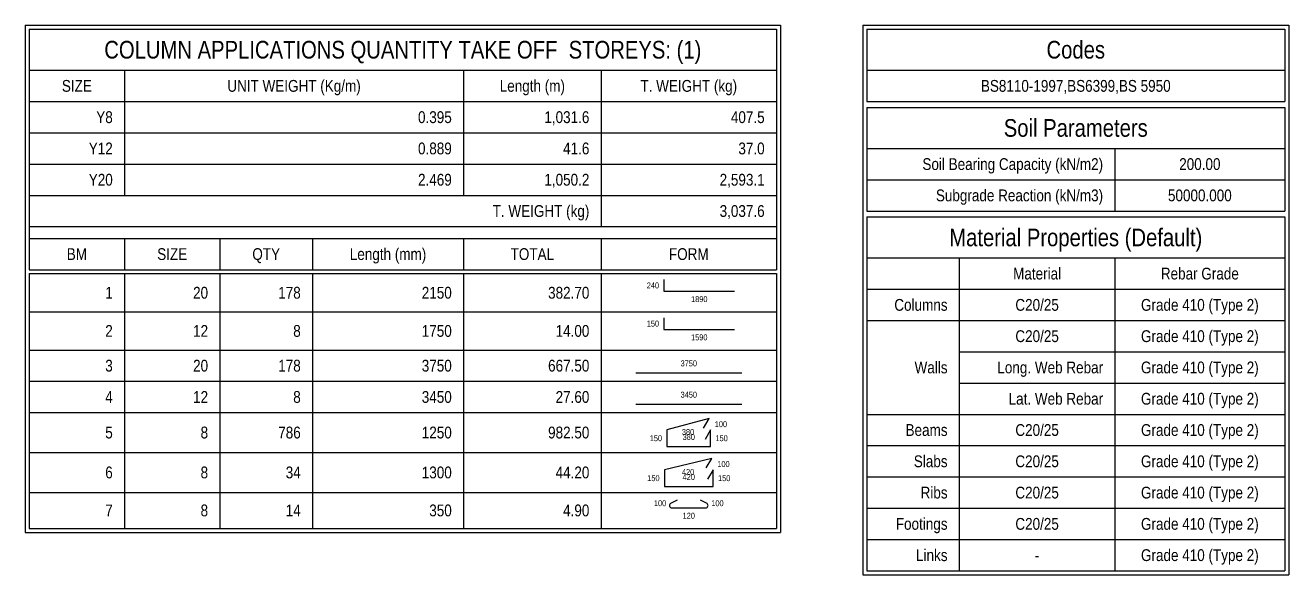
# Model space of a CAD drawing. Extents: x 0 to 206258, y -403073 to 0.
# Drawn here: x 32680 to 43408, y -63957 to -59292 of the extents above; entities that cross this region are included whole.
import ezdxf
from ezdxf.enums import TextEntityAlignment as Align

# ---------------------------------------------------------------- set-up
doc = ezdxf.new("R2010")
doc.units = 0
doc.header["$LTSCALE"] = 1000
for name, color, linetype in [('Quantity Table Header', 1, 'Continuous'), ('Quantity Table Title', 1, 'Continuous'), ('Section Small Text', 5, 'Continuous')]:
    doc.layers.add(name, color=color, linetype=linetype)
for name, color, linetype, true_color in [('Quantity Table Line', 171, 'Continuous', 0xaaaaff), ('Quantity Table Rebar Line', 112, 'Continuous', 0x00bd5e), ('Quantity Table Text', 8, 'Continuous', 0x414141)]:
    doc.layers.add(name, color=color, linetype=linetype, true_color=true_color)
doc.styles.add('Quantity Table Header', font='ARIALN.TTF', dxfattribs={"height": 100})
doc.styles.add('Quantity Table Text', font='ARIALN.TTF', dxfattribs={"height": 100})
doc.styles.add('Quantity Table Title', font='ARIALN.TTF', dxfattribs={"height": 150})
doc.styles.add('Section Small Text', font='ARIALN.TTF', dxfattribs={"height": 50})

msp = doc.modelspace()

# ---------------------------------------------------------------- linework, layer by layer
at = {"layer": 'Quantity Table Line', "transparency": 33554687}
for points in [[(32680.47, -59292.207), (39091.537, -59292.207)], [(32680.47, -59292.207), (32680.47, -63597.452)], [(39091.537, -59292.207), (39091.537, -63597.452)], [(39791.537, -59292.207), (43407.942, -59292.207)], [(39791.537, -59292.207), (39791.537, -63957.31)], [(43407.942, -59292.207), (43407.942, -63957.31)], [(32713.803, -59325.54), (39058.204, -59325.54)], [(32713.803, -59325.54), (32713.803, -59673.977)], [(39058.204, -59325.54), (39058.204, -59673.977)], [(39824.87, -59325.54), (43374.609, -59325.54)], [(39824.87, -59325.54), (39824.87, -59673.977)], [(43374.609, -59325.54), (43374.609, -59673.977)], [(32713.803, -59673.977), (39058.204, -59673.977)], [(32713.803, -59673.977), (33523.265, -59673.977)], [(32713.803, -59673.977), (32713.803, -59939.602)], [(33523.265, -59673.977), (33523.265, -59939.602)], [(33523.265, -59673.977), (36401.781, -59673.977)], [(33523.265, -59673.977), (33523.265, -59939.602)], [(36401.781, -59673.977), (36401.781, -59939.602)], [(36401.781, -59673.977), (37569.901, -59673.977)], [(36401.781, -59673.977), (36401.781, -59939.602)], [(37569.901, -59673.977), (37569.901, -59939.602)], [(37569.901, -59673.977), (39058.204, -59673.977)], [(37569.901, -59673.977), (37569.901, -59939.602)], [(39058.204, -59673.977), (39058.204, -59939.602)], [(39824.87, -59673.977), (43374.609, -59673.977)], [(39824.87, -59673.977), (43374.609, -59673.977)], [(39824.87, -59673.977), (39824.87, -59939.602)], [(43374.609, -59673.977), (43374.609, -59939.602)], [(32713.803, -59939.602), (33523.265, -59939.602)], [(32713.803, -59939.602), (33523.265, -59939.602)], [(32713.803, -59939.602), (32713.803, -60205.227)], [(33523.265, -59939.602), (36401.781, -59939.602)], [(33523.265, -59939.602), (33523.265, -60205.227)], [(33523.265, -59939.602), (36401.781, -59939.602)], [(33523.265, -59939.602), (33523.265, -60205.227)], [(36401.781, -59939.602), (37569.901, -59939.602)], [(36401.781, -59939.602), (36401.781, -60205.227)], [(36401.781, -59939.602), (37569.901, -59939.602)], [(36401.781, -59939.602), (36401.781, -60205.227)], [(37569.901, -59939.602), (39058.204, -59939.602)], [(37569.901, -59939.602), (37569.901, -60205.227)], [(37569.901, -59939.602), (39058.204, -59939.602)], [(37569.901, -59939.602), (37569.901, -60205.227)], [(39058.204, -59939.602), (39058.204, -60205.227)], [(39824.87, -59939.602), (43374.609, -59939.602)], [(39824.87, -59989.602), (43374.609, -59989.602)], [(39824.87, -59989.602), (39824.87, -60338.04)], [(43374.609, -59989.602), (43374.609, -60338.04)], [(32713.803, -60205.227), (33523.265, -60205.227)], [(32713.803, -60205.227), (33523.265, -60205.227)], [(32713.803, -60205.227), (32713.803, -60470.852)], [(33523.265, -60205.227), (36401.781, -60205.227)], [(33523.265, -60205.227), (33523.265, -60470.852)], [(33523.265, -60205.227), (36401.781, -60205.227)], [(33523.265, -60205.227), (33523.265, -60470.852)], [(36401.781, -60205.227), (37569.901, -60205.227)], [(36401.781, -60205.227), (36401.781, -60470.852)], [(36401.781, -60205.227), (37569.901, -60205.227)], [(36401.781, -60205.227), (36401.781, -60470.852)], [(37569.901, -60205.227), (39058.204, -60205.227)], [(37569.901, -60205.227), (37569.901, -60470.852)], [(37569.901, -60205.227), (39058.204, -60205.227)], [(37569.901, -60205.227), (37569.901, -60470.852)], [(39058.204, -60205.227), (39058.204, -60470.852)], [(39824.87, -60338.04), (43374.609, -60338.04)], [(39824.87, -60338.04), (41931.858, -60338.04)], [(39824.87, -60338.04), (39824.87, -60603.665)], [(41931.858, -60338.04), (41931.858, -60603.665)], [(41931.858, -60338.04), (43374.609, -60338.04)], [(41931.858, -60338.04), (41931.858, -60603.665)], [(43374.609, -60338.04), (43374.609, -60603.665)], [(32713.803, -60470.852), (33523.265, -60470.852)], [(32713.803, -60470.852), (33523.265, -60470.852)], [(32713.803, -60470.852), (32713.803, -60736.477)], [(33523.265, -60470.852), (36401.781, -60470.852)], [(33523.265, -60470.852), (33523.265, -60736.477)], [(33523.265, -60470.852), (36401.781, -60470.852)], [(33523.265, -60470.852), (33523.265, -60736.477)], [(36401.781, -60470.852), (37569.901, -60470.852)], [(36401.781, -60470.852), (36401.781, -60736.477)], [(36401.781, -60470.852), (37569.901, -60470.852)], [(36401.781, -60470.852), (36401.781, -60736.477)], [(37569.901, -60470.852), (39058.204, -60470.852)], [(37569.901, -60470.852), (37569.901, -60736.477)], [(37569.901, -60470.852), (39058.204, -60470.852)], [(37569.901, -60470.852), (37569.901, -60736.477)], [(39058.204, -60470.852), (39058.204, -60736.477)], [(39824.87, -60603.665), (41931.858, -60603.665)], [(39824.87, -60603.665), (41931.858, -60603.665)], [(39824.87, -60603.665), (39824.87, -60869.29)], [(41931.858, -60603.665), (43374.609, -60603.665)], [(41931.858, -60603.665), (41931.858, -60869.29)], [(41931.858, -60603.665), (43374.609, -60603.665)], [(41931.858, -60603.665), (41931.858, -60869.29)], [(43374.609, -60603.665), (43374.609, -60869.29)], [(32713.803, -60736.477), (33523.265, -60736.477)], [(32713.803, -60736.477), (37569.901, -60736.477)], [(32713.803, -60736.477), (32713.803, -61002.102)], [(33523.265, -60736.477), (36401.781, -60736.477)], [(36401.781, -60736.477), (37569.901, -60736.477)], [(37569.901, -60736.477), (39058.204, -60736.477)], [(37569.901, -60736.477), (37569.901, -61002.102)], [(37569.901, -60736.477), (39058.204, -60736.477)], [(37569.901, -60736.477), (37569.901, -61002.102)], [(39058.204, -60736.477), (39058.204, -61002.102)], [(39824.87, -60869.29), (41931.858, -60869.29)], [(39824.87, -60919.29), (43374.609, -60919.29)], [(39824.87, -60919.29), (39824.87, -61267.727)], [(41931.858, -60869.29), (43374.609, -60869.29)], [(43374.609, -60919.29), (43374.609, -61267.727)], [(32713.803, -61002.102), (37569.901, -61002.102)], [(32713.803, -61002.102), (39058.204, -61002.102)], [(32713.803, -61002.102), (32713.803, -61102.102)], [(37569.901, -61002.102), (39058.204, -61002.102)], [(39058.204, -61002.102), (39058.204, -61102.102)], [(32713.803, -61102.102), (39058.204, -61102.102)], [(32713.803, -61102.102), (33523.265, -61102.102)], [(32713.803, -61102.102), (32713.803, -61367.727)], [(33523.265, -61102.102), (33523.265, -61367.727)], [(33523.265, -61102.102), (34332.727, -61102.102)], [(33523.265, -61102.102), (33523.265, -61367.727)], [(34332.727, -61102.102), (34332.727, -61367.727)], [(34332.727, -61102.102), (35119.272, -61102.102)], [(34332.727, -61102.102), (34332.727, -61367.727)], [(35119.272, -61102.102), (35119.272, -61367.727)], [(35119.272, -61102.102), (36401.781, -61102.102)], [(35119.272, -61102.102), (35119.272, -61367.727)], [(36401.781, -61102.102), (36401.781, -61367.727)], [(36401.781, -61102.102), (37569.901, -61102.102)], [(36401.781, -61102.102), (36401.781, -61367.727)], [(37569.901, -61102.102), (37569.901, -61367.727)], [(37569.901, -61102.102), (39058.204, -61102.102)], [(37569.901, -61102.102), (37569.901, -61367.727)], [(39058.204, -61102.102), (39058.204, -61367.727)], [(39824.87, -61267.727), (43374.609, -61267.727)], [(39824.87, -61267.727), (40611.177, -61267.727)], [(39824.87, -61267.727), (39824.87, -61533.352)], [(40611.177, -61267.727), (40611.177, -61533.352)], [(40611.177, -61267.727), (41931.858, -61267.727)], [(40611.177, -61267.727), (40611.177, -61533.352)], [(41931.858, -61267.727), (41931.858, -61533.352)], [(41931.858, -61267.727), (43374.609, -61267.727)], [(41931.858, -61267.727), (41931.858, -61533.352)], [(43374.609, -61267.727), (43374.609, -61533.352)], [(32713.803, -61367.727), (33523.265, -61367.727)], [(32713.803, -61401.06), (33523.265, -61401.06)], [(32713.803, -61401.06), (32713.803, -61725.279)], [(33523.265, -61367.727), (34332.727, -61367.727)], [(33523.265, -61401.06), (33523.265, -61725.279)], [(33523.265, -61401.06), (34332.727, -61401.06)], [(33523.265, -61401.06), (33523.265, -61725.279)], [(34332.727, -61367.727), (35119.272, -61367.727)], [(34332.727, -61401.06), (34332.727, -61725.279)], [(34332.727, -61401.06), (35119.272, -61401.06)], [(34332.727, -61401.06), (34332.727, -61725.279)], [(35119.272, -61367.727), (36401.781, -61367.727)], [(35119.272, -61401.06), (35119.272, -61725.279)], [(35119.272, -61401.06), (36401.781, -61401.06)], [(35119.272, -61401.06), (35119.272, -61725.279)], [(36401.781, -61367.727), (37569.901, -61367.727)], [(36401.781, -61401.06), (36401.781, -61725.279)], [(36401.781, -61401.06), (37569.901, -61401.06)], [(36401.781, -61401.06), (36401.781, -61725.279)], [(37569.901, -61367.727), (39058.204, -61367.727)], [(37569.901, -61401.06), (37569.901, -61725.279)], [(37569.901, -61401.06), (39058.204, -61401.06)], [(37569.901, -61401.06), (37569.901, -61725.279)], [(39058.204, -61401.06), (39058.204, -61725.279)], [(39824.87, -61533.352), (40611.177, -61533.352)], [(39824.87, -61533.352), (40611.177, -61533.352)], [(39824.87, -61533.352), (39824.87, -61798.977)], [(40611.177, -61533.352), (41931.858, -61533.352)], [(40611.177, -61533.352), (40611.177, -61798.977)], [(40611.177, -61533.352), (41931.858, -61533.352)], [(40611.177, -61533.352), (40611.177, -61798.977)], [(41931.858, -61533.352), (43374.609, -61533.352)], [(41931.858, -61533.352), (41931.858, -61798.977)], [(41931.858, -61533.352), (43374.609, -61533.352)], [(41931.858, -61533.352), (41931.858, -61798.977)], [(43374.609, -61533.352), (43374.609, -61798.977)], [(32713.803, -61725.279), (33523.265, -61725.279)], [(32713.803, -61725.279), (33523.265, -61725.279)], [(32713.803, -61725.279), (32713.803, -62049.498)], [(33523.265, -61725.279), (34332.727, -61725.279)], [(33523.265, -61725.279), (33523.265, -62049.498)], [(33523.265, -61725.279), (34332.727, -61725.279)], [(33523.265, -61725.279), (33523.265, -62049.498)], [(34332.727, -61725.279), (35119.272, -61725.279)], [(34332.727, -61725.279), (34332.727, -62049.498)], [(34332.727, -61725.279), (35119.272, -61725.279)], [(34332.727, -61725.279), (34332.727, -62049.498)], [(35119.272, -61725.279), (36401.781, -61725.279)], [(35119.272, -61725.279), (35119.272, -62049.498)], [(35119.272, -61725.279), (36401.781, -61725.279)], [(35119.272, -61725.279), (35119.272, -62049.498)], [(36401.781, -61725.279), (37569.901, -61725.279)], [(36401.781, -61725.279), (36401.781, -62049.498)], [(36401.781, -61725.279), (37569.901, -61725.279)], [(36401.781, -61725.279), (36401.781, -62049.498)], [(37569.901, -61725.279), (39058.204, -61725.279)], [(37569.901, -61725.279), (37569.901, -62049.498)], [(37569.901, -61725.279), (39058.204, -61725.279)], [(37569.901, -61725.279), (37569.901, -62049.498)], [(39058.204, -61725.279), (39058.204, -62049.498)], [(39824.87, -61798.977), (40611.177, -61798.977)], [(39824.87, -61798.977), (40611.177, -61798.977)], [(39824.87, -61798.977), (39824.87, -62595.852)], [(40611.177, -61798.977), (41931.858, -61798.977)], [(40611.177, -61798.977), (40611.177, -62595.852)], [(40611.177, -61798.977), (41931.858, -61798.977)], [(40611.177, -61798.977), (40611.177, -62064.602)], [(41931.858, -61798.977), (43374.609, -61798.977)], [(41931.858, -61798.977), (41931.858, -62064.602)], [(41931.858, -61798.977), (43374.609, -61798.977)], [(41931.858, -61798.977), (41931.858, -62064.602)], [(43374.609, -61798.977), (43374.609, -62064.602)], [(32713.803, -62049.498), (33523.265, -62049.498)], [(32713.803, -62049.498), (33523.265, -62049.498)], [(32713.803, -62049.498), (32713.803, -62315.123)], [(33523.265, -62049.498), (34332.727, -62049.498)], [(33523.265, -62049.498), (33523.265, -62315.123)], [(33523.265, -62049.498), (34332.727, -62049.498)], [(33523.265, -62049.498), (33523.265, -62315.123)], [(34332.727, -62049.498), (35119.272, -62049.498)], [(34332.727, -62049.498), (34332.727, -62315.123)], [(34332.727, -62049.498), (35119.272, -62049.498)], [(34332.727, -62049.498), (34332.727, -62315.123)], [(35119.272, -62049.498), (36401.781, -62049.498)], [(35119.272, -62049.498), (35119.272, -62315.123)], [(35119.272, -62049.498), (36401.781, -62049.498)], [(35119.272, -62049.498), (35119.272, -62315.123)], [(36401.781, -62049.498), (37569.901, -62049.498)], [(36401.781, -62049.498), (36401.781, -62315.123)], [(36401.781, -62049.498), (37569.901, -62049.498)], [(36401.781, -62049.498), (36401.781, -62315.123)], [(37569.901, -62049.498), (39058.204, -62049.498)], [(37569.901, -62049.498), (37569.901, -62315.123)], [(37569.901, -62049.498), (39058.204, -62049.498)], [(37569.901, -62049.498), (37569.901, -62315.123)], [(39058.204, -62049.498), (39058.204, -62315.123)], [(40611.177, -62064.602), (41931.858, -62064.602)], [(40611.177, -62064.602), (41931.858, -62064.602)], [(40611.177, -62064.602), (40611.177, -62330.227)], [(41931.858, -62064.602), (43374.609, -62064.602)], [(41931.858, -62064.602), (41931.858, -62330.227)], [(41931.858, -62064.602), (43374.609, -62064.602)], [(41931.858, -62064.602), (41931.858, -62330.227)], [(43374.609, -62064.602), (43374.609, -62330.227)], [(32713.803, -62315.123), (33523.265, -62315.123)], [(32713.803, -62315.123), (33523.265, -62315.123)], [(32713.803, -62315.123), (32713.803, -62580.748)], [(33523.265, -62315.123), (34332.727, -62315.123)], [(33523.265, -62315.123), (33523.265, -62580.748)], [(33523.265, -62315.123), (34332.727, -62315.123)], [(33523.265, -62315.123), (33523.265, -62580.748)], [(34332.727, -62315.123), (35119.272, -62315.123)], [(34332.727, -62315.123), (34332.727, -62580.748)], [(34332.727, -62315.123), (35119.272, -62315.123)], [(34332.727, -62315.123), (34332.727, -62580.748)], [(35119.272, -62315.123), (36401.781, -62315.123)], [(35119.272, -62315.123), (35119.272, -62580.748)], [(35119.272, -62315.123), (36401.781, -62315.123)], [(35119.272, -62315.123), (35119.272, -62580.748)], [(36401.781, -62315.123), (37569.901, -62315.123)], [(36401.781, -62315.123), (36401.781, -62580.748)], [(36401.781, -62315.123), (37569.901, -62315.123)], [(36401.781, -62315.123), (36401.781, -62580.748)], [(37569.901, -62315.123), (39058.204, -62315.123)], [(37569.901, -62315.123), (37569.901, -62580.748)], [(37569.901, -62315.123), (39058.204, -62315.123)], [(37569.901, -62315.123), (37569.901, -62580.748)], [(39058.204, -62315.123), (39058.204, -62580.748)], [(40611.177, -62330.227), (41931.858, -62330.227)], [(40611.177, -62330.227), (41931.858, -62330.227)], [(40611.177, -62330.227), (40611.177, -62595.852)], [(41931.858, -62330.227), (43374.609, -62330.227)], [(41931.858, -62330.227), (41931.858, -62595.852)], [(41931.858, -62330.227), (43374.609, -62330.227)], [(41931.858, -62330.227), (41931.858, -62595.852)], [(43374.609, -62330.227), (43374.609, -62595.852)], [(32713.803, -62580.748), (33523.265, -62580.748)], [(32713.803, -62580.748), (33523.265, -62580.748)], [(32713.803, -62580.748), (32713.803, -62919.296)], [(33523.265, -62580.748), (34332.727, -62580.748)], [(33523.265, -62580.748), (33523.265, -62919.296)], [(33523.265, -62580.748), (34332.727, -62580.748)], [(33523.265, -62580.748), (33523.265, -62919.296)], [(34332.727, -62580.748), (35119.272, -62580.748)], [(34332.727, -62580.748), (34332.727, -62919.296)], [(34332.727, -62580.748), (35119.272, -62580.748)], [(34332.727, -62580.748), (34332.727, -62919.296)], [(35119.272, -62580.748), (36401.781, -62580.748)], [(35119.272, -62580.748), (35119.272, -62919.296)], [(35119.272, -62580.748), (36401.781, -62580.748)], [(35119.272, -62580.748), (35119.272, -62919.296)], [(36401.781, -62580.748), (37569.901, -62580.748)], [(36401.781, -62580.748), (36401.781, -62919.296)], [(36401.781, -62580.748), (37569.901, -62580.748)], [(36401.781, -62580.748), (36401.781, -62919.296)], [(37569.901, -62580.748), (39058.204, -62580.748)], [(37569.901, -62580.748), (37569.901, -62919.296)], [(37569.901, -62580.748), (39058.204, -62580.748)], [(37569.901, -62580.748), (37569.901, -62919.296)], [(39058.204, -62580.748), (39058.204, -62919.296)], [(39824.87, -62595.852), (40611.177, -62595.852)], [(39824.87, -62595.852), (40611.177, -62595.852)], [(39824.87, -62595.852), (39824.87, -62861.477)], [(40611.177, -62595.852), (41931.858, -62595.852)], [(40611.177, -62595.852), (40611.177, -62861.477)], [(40611.177, -62595.852), (41931.858, -62595.852)], [(40611.177, -62595.852), (40611.177, -62861.477)], [(41931.858, -62595.852), (43374.609, -62595.852)], [(41931.858, -62595.852), (41931.858, -62861.477)], [(41931.858, -62595.852), (43374.609, -62595.852)], [(41931.858, -62595.852), (41931.858, -62861.477)], [(43374.609, -62595.852), (43374.609, -62861.477)], [(39824.87, -62861.477), (40611.177, -62861.477)], [(39824.87, -62861.477), (40611.177, -62861.477)], [(39824.87, -62861.477), (39824.87, -63127.102)], [(40611.177, -62861.477), (41931.858, -62861.477)], [(40611.177, -62861.477), (40611.177, -63127.102)], [(40611.177, -62861.477), (41931.858, -62861.477)], [(40611.177, -62861.477), (40611.177, -63127.102)], [(41931.858, -62861.477), (43374.609, -62861.477)], [(41931.858, -62861.477), (41931.858, -63127.102)], [(41931.858, -62861.477), (43374.609, -62861.477)], [(41931.858, -62861.477), (41931.858, -63127.102)], [(43374.609, -62861.477), (43374.609, -63127.102)], [(32713.803, -62919.296), (33523.265, -62919.296)], [(32713.803, -62919.296), (33523.265, -62919.296)], [(32713.803, -62919.296), (32713.803, -63258.494)], [(33523.265, -62919.296), (34332.727, -62919.296)], [(33523.265, -62919.296), (33523.265, -63258.494)], [(33523.265, -62919.296), (34332.727, -62919.296)], [(33523.265, -62919.296), (33523.265, -63258.494)], [(34332.727, -62919.296), (35119.272, -62919.296)], [(34332.727, -62919.296), (34332.727, -63258.494)], [(34332.727, -62919.296), (35119.272, -62919.296)], [(34332.727, -62919.296), (34332.727, -63258.494)], [(35119.272, -62919.296), (36401.781, -62919.296)], [(35119.272, -62919.296), (35119.272, -63258.494)], [(35119.272, -62919.296), (36401.781, -62919.296)], [(35119.272, -62919.296), (35119.272, -63258.494)], [(36401.781, -62919.296), (37569.901, -62919.296)], [(36401.781, -62919.296), (36401.781, -63258.494)], [(36401.781, -62919.296), (37569.901, -62919.296)], [(36401.781, -62919.296), (36401.781, -63258.494)], [(37569.901, -62919.296), (39058.204, -62919.296)], [(37569.901, -62919.296), (37569.901, -63258.494)], [(37569.901, -62919.296), (39058.204, -62919.296)], [(37569.901, -62919.296), (37569.901, -63258.494)], [(39058.204, -62919.296), (39058.204, -63258.494)], [(39824.87, -63127.102), (40611.177, -63127.102)], [(39824.87, -63127.102), (40611.177, -63127.102)], [(39824.87, -63127.102), (39824.87, -63392.727)], [(40611.177, -63127.102), (41931.858, -63127.102)], [(40611.177, -63127.102), (40611.177, -63392.727)], [(40611.177, -63127.102), (41931.858, -63127.102)], [(40611.177, -63127.102), (40611.177, -63392.727)], [(41931.858, -63127.102), (43374.609, -63127.102)], [(41931.858, -63127.102), (41931.858, -63392.727)], [(41931.858, -63127.102), (43374.609, -63127.102)], [(41931.858, -63127.102), (41931.858, -63392.727)], [(43374.609, -63127.102), (43374.609, -63392.727)], [(32713.803, -63258.494), (33523.265, -63258.494)], [(32713.803, -63258.494), (33523.265, -63258.494)], [(32713.803, -63258.494), (32713.803, -63564.119)], [(33523.265, -63258.494), (34332.727, -63258.494)], [(33523.265, -63258.494), (33523.265, -63564.119)], [(33523.265, -63258.494), (34332.727, -63258.494)], [(33523.265, -63258.494), (33523.265, -63564.119)], [(34332.727, -63258.494), (35119.272, -63258.494)], [(34332.727, -63258.494), (34332.727, -63564.119)], [(34332.727, -63258.494), (35119.272, -63258.494)], [(34332.727, -63258.494), (34332.727, -63564.119)], [(35119.272, -63258.494), (36401.781, -63258.494)], [(35119.272, -63258.494), (35119.272, -63564.119)], [(35119.272, -63258.494), (36401.781, -63258.494)], [(35119.272, -63258.494), (35119.272, -63564.119)], [(36401.781, -63258.494), (37569.901, -63258.494)], [(36401.781, -63258.494), (36401.781, -63564.119)], [(36401.781, -63258.494), (37569.901, -63258.494)], [(36401.781, -63258.494), (36401.781, -63564.119)], [(37569.901, -63258.494), (39058.204, -63258.494)], [(37569.901, -63258.494), (37569.901, -63564.119)], [(37569.901, -63258.494), (39058.204, -63258.494)], [(37569.901, -63258.494), (37569.901, -63564.119)], [(39058.204, -63258.494), (39058.204, -63564.119)], [(39824.87, -63392.727), (40611.177, -63392.727)], [(39824.87, -63392.727), (40611.177, -63392.727)], [(39824.87, -63392.727), (39824.87, -63658.352)], [(40611.177, -63392.727), (41931.858, -63392.727)], [(40611.177, -63392.727), (40611.177, -63658.352)], [(40611.177, -63392.727), (41931.858, -63392.727)], [(40611.177, -63392.727), (40611.177, -63658.352)], [(41931.858, -63392.727), (43374.609, -63392.727)], [(41931.858, -63392.727), (41931.858, -63658.352)], [(41931.858, -63392.727), (43374.609, -63392.727)], [(41931.858, -63392.727), (41931.858, -63658.352)], [(43374.609, -63392.727), (43374.609, -63658.352)], [(32680.47, -63597.452), (39091.537, -63597.452)], [(32713.803, -63564.119), (33523.265, -63564.119)], [(33523.265, -63564.119), (34332.727, -63564.119)], [(34332.727, -63564.119), (35119.272, -63564.119)], [(35119.272, -63564.119), (36401.781, -63564.119)], [(36401.781, -63564.119), (37569.901, -63564.119)], [(37569.901, -63564.119), (39058.204, -63564.119)], [(39824.87, -63658.352), (40611.177, -63658.352)], [(39824.87, -63658.352), (40611.177, -63658.352)], [(39824.87, -63658.352), (39824.87, -63923.977)], [(40611.177, -63658.352), (41931.858, -63658.352)], [(40611.177, -63658.352), (40611.177, -63923.977)], [(40611.177, -63658.352), (41931.858, -63658.352)], [(40611.177, -63658.352), (40611.177, -63923.977)], [(41931.858, -63658.352), (43374.609, -63658.352)], [(41931.858, -63658.352), (41931.858, -63923.977)], [(41931.858, -63658.352), (43374.609, -63658.352)], [(41931.858, -63658.352), (41931.858, -63923.977)], [(43374.609, -63658.352), (43374.609, -63923.977)], [(39824.87, -63923.977), (40611.177, -63923.977)], [(40611.177, -63923.977), (41931.858, -63923.977)], [(41931.858, -63923.977), (43374.609, -63923.977)], [(39791.537, -63957.31), (43407.942, -63957.31)]]:
    msp.add_lwpolyline(points, dxfattribs=at)
at = {"layer": 'Quantity Table Rebar Line', "transparency": 33554687}
for points in [[(38103.142, -61451.06), (38103.142, -61551.06), (38703.142, -61551.06)], [(38103.142, -61775.279), (38103.142, -61875.279), (38703.142, -61875.279)], [(37864.052, -62244.42), (38764.052, -62244.42)], [(37864.052, -62510.045), (38764.052, -62510.045)], [(38439.739, -62712.219), (38486.591, -62630.748), (38128.719, -62727.296), (38128.719, -62869.296), (38499.386, -62869.296), (38499.386, -62727.296), (38452.534, -62808.767)], [(38460.244, -63049.511), (38509.216, -62969.296), (38107.302, -63066.494), (38107.302, -63208.494), (38520.802, -63208.494), (38520.802, -63066.494), (38471.83, -63146.709)]]:
    msp.add_lwpolyline(points, dxfattribs=at)
msp.add_lwpolyline([(38214.052, -63324.9), (38164.052, -63349.9, 0.668178638), (38164.052, -63389.9), (38164.052, -63389.9), (38464.052, -63389.9), (38464.052, -63389.9, 0.668178638), (38464.052, -63349.9), (38414.052, -63324.9)], format="xyb", dxfattribs=at)

# ---------------------------------------------------------------- texts
at = {"layer": 'Quantity Table Header', "transparency": 33554687, "style": 'Quantity Table Header'}
for s, p in [('UNIT WEIGHT (Kg/m)', (34962.523, -59806.79)), ('Length (m)', (36985.841, -59806.79)), ('T. WEIGHT (kg)', (38314.052, -59806.79)), ('SIZE', (33118.534, -59806.79)), ('BM', (33118.534, -61234.915)), ('SIZE', (33927.996, -61234.915)), ('QTY', (34726, -61234.915)), ('Length (mm)', (35760.526, -61234.915)), ('TOTAL', (36985.841, -61234.915)), ('FORM', (38314.052, -61234.915)), ('Material', (41271.517, -61400.54)), ('Rebar Grade', (42653.233, -61400.54))]:
    msp.add_text(s, height=100, dxfattribs=at).set_placement(p, align=Align.MIDDLE_CENTER)
for s, p in [('T. WEIGHT (kg)', (37469.901, -60869.29)), ('3,037.6', (38958.204, -60869.29)), ('Columns', (40511.177, -61666.165)), ('Walls', (40511.177, -62197.414)), ('Long. Web Rebar', (41831.858, -62197.414)), ('Lat. Web Rebar', (41831.858, -62463.039)), ('Beams', (40511.177, -62728.664)), ('Slabs', (40511.177, -62994.289)), ('Ribs', (40511.177, -63259.914)), ('Footings', (40511.177, -63525.539)), ('Links', (40511.177, -63791.164))]:
    msp.add_text(s, height=100, dxfattribs=at).set_placement(p, align=Align.MIDDLE_RIGHT)
at = {"layer": 'Quantity Table Text', "transparency": 33554687, "style": 'Quantity Table Text'}
for s, p in [('BS8110-1997,BS6399,BS 5950', (41599.74, -59806.79)), ('200.00', (42653.233, -60470.852)), ('50000.000', (42653.233, -60736.477)), ('C20/25', (41271.517, -61666.165)), ('Grade 410 (Type 2)', (42653.233, -61666.165)), ('C20/25', (41271.517, -61931.79)), ('Grade 410 (Type 2)', (42653.233, -61931.79)), ('Grade 410 (Type 2)', (42653.233, -62197.414)), ('Grade 410 (Type 2)', (42653.233, -62463.039)), ('C20/25', (41271.517, -62728.664)), ('Grade 410 (Type 2)', (42653.233, -62728.664)), ('C20/25', (41271.517, -62994.289)), ('Grade 410 (Type 2)', (42653.233, -62994.289)), ('C20/25', (41271.517, -63259.914)), ('Grade 410 (Type 2)', (42653.233, -63259.914)), ('C20/25', (41271.517, -63525.539)), ('Grade 410 (Type 2)', (42653.233, -63525.539)), ('-', (41271.517, -63791.164)), ('Grade 410 (Type 2)', (42653.233, -63791.164))]:
    msp.add_text(s, height=100, dxfattribs=at).set_placement(p, align=Align.MIDDLE_CENTER)
for s, p in [('Y8', (33423.265, -60072.415)), ('     0.395', (36301.781, -60072.415)), ('1,031.6', (37469.901, -60072.415)), ('407.5', (38958.204, -60072.415)), ('Y12', (33423.265, -60338.04)), ('     0.889', (36301.781, -60338.04)), ('41.6', (37469.901, -60338.04)), ('37.0', (38958.204, -60338.04)), ('Soil Bearing Capacity (kN/m2)', (41831.858, -60470.852)), ('Y20', (33423.265, -60603.665)), ('     2.469', (36301.781, -60603.665)), ('1,050.2', (37469.901, -60603.665)), ('2,593.1', (38958.204, -60603.665)), ('Subgrade Reaction (kN/m3)', (41831.858, -60736.477)), ('1', (33423.265, -61563.17)), ('20', (34232.727, -61563.17)), ('178', (35019.272, -61563.17)), ('2150', (36301.781, -61563.17)), ('382.70', (37469.901, -61563.17)), ('2', (33423.265, -61887.389)), ('12', (34232.727, -61887.389)), ('8', (35019.272, -61887.389)), ('1750', (36301.781, -61887.389)), ('14.00', (37469.901, -61887.389)), ('3', (33423.265, -62182.31)), ('20', (34232.727, -62182.31)), ('178', (35019.272, -62182.31)), ('3750', (36301.781, -62182.31)), ('667.50', (37469.901, -62182.31)), ('4', (33423.265, -62447.935)), ('12', (34232.727, -62447.935)), ('8', (35019.272, -62447.935)), ('3450', (36301.781, -62447.935)), ('27.60', (37469.901, -62447.935)), ('5', (33423.265, -62750.022)), ('8', (34232.727, -62750.022)), ('786', (35019.272, -62750.022)), ('1250', (36301.781, -62750.022)), ('982.50', (37469.901, -62750.022)), ('6', (33423.265, -63088.895)), ('8', (34232.727, -63088.895)), ('34', (35019.272, -63088.895)), ('1300', (36301.781, -63088.895)), ('44.20', (37469.901, -63088.895)), ('7', (33423.265, -63411.306)), ('8', (34232.727, -63411.306)), ('14', (35019.272, -63411.306)), ('350', (36301.781, -63411.306)), ('4.90', (37469.901, -63411.306))]:
    msp.add_text(s, height=100, dxfattribs=at).set_placement(p, align=Align.MIDDLE_RIGHT)
at = {"layer": 'Quantity Table Title', "transparency": 33554687, "style": 'Quantity Table Title'}
for s, p in [('COLUMN APPLICATIONS QUANTITY TAKE OFF  STOREYS: (1)', (35886.004, -59499.759)), ('Codes', (41599.74, -59499.759)), ('Soil Parameters', (41599.74, -60163.821)), ('Material Properties (Default)', (41599.74, -61093.508))]:
    msp.add_text(s, height=150, dxfattribs=at).set_placement(p, align=Align.MIDDLE_CENTER)
at = {"layer": 'Section Small Text', "transparency": 33554687, "style": 'Section Small Text'}
for s, p in [('240', (38061.736, -61501.06)), ('150', (38061.736, -61825.279)), ('150', (38087.313, -62798.296)), ('150', (38065.896, -63137.494)), ('100', (38122.646, -63349.9))]:
    msp.add_text(s, height=50, dxfattribs=at).set_placement(p, align=Align.MIDDLE_RIGHT)
for s, p in [('1890', (38403.142, -61592.467)), ('1590', (38403.142, -61916.685)), ('380', (38307.655, -62720.428)), ('420', (38308.259, -63059.301)), ('120', (38314.052, -63431.306))]:
    msp.add_text(s, height=50, dxfattribs=at).set_placement(p, align=Align.TOP_CENTER)
for s, p in [('3750', (38314.052, -62203.013)), ('3450', (38314.052, -62468.638)), ('380', (38314.052, -62827.89)), ('420', (38314.052, -63167.088))]:
    msp.add_text(s, height=50, dxfattribs=at).set_placement(p, align=Align.BOTTOM_CENTER)
for s, p in [('100', (38534.395, -62679.022)), ('150', (38540.792, -62798.296)), ('100', (38556.416, -63017.895)), ('150', (38562.209, -63137.494)), ('100', (38505.459, -63349.9))]:
    msp.add_text(s, height=50, dxfattribs=at).set_placement(p, align=Align.MIDDLE_LEFT)

doc.saveas('drawing.dxf')
